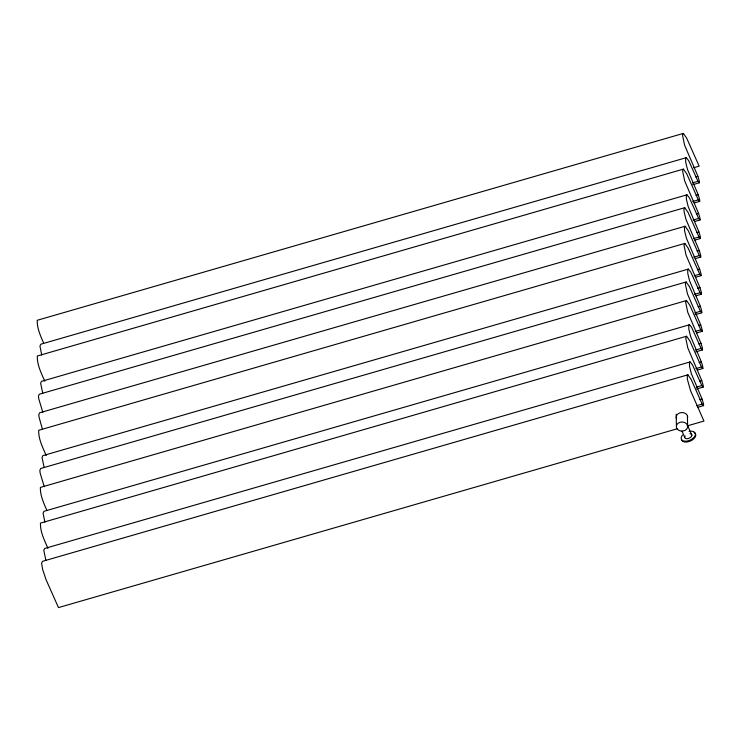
<?xml version="1.0" encoding="UTF-8"?>
<svg xmlns="http://www.w3.org/2000/svg" width="741" height="741" viewBox="0 0 741 741"><rect width="100%" height="100%" fill="white"/><g stroke="black" fill="none" stroke-linecap="round" stroke-linejoin="round"><path stroke-width="1.11" d="M692.687 184.722L699.356 182.795L699.319 181.082L697.883 176.228L684.619 145.208L682.526 135.279L683.369 133.408L686.666 138.113L699.143 166.151L693.595 167.753M694.15 202.969L699.708 201.367L699.671 199.644L698.226 194.8L687.509 169.476L685.684 162.14L685.61 158.018L686.259 157.676L688.639 160.593L697.976 181.295L699.356 182.795M694.502 221.54L700.06 219.938L700.023 218.215L698.578 213.371L684.684 180.924L682.591 170.995L683.434 169.115L686.731 173.82L698.328 199.866L699.708 201.367M694.854 240.112L700.402 238.5L700.375 236.787L698.93 231.942L688.204 206.619L686.388 199.273L686.305 195.152L686.953 194.818L689.343 197.736L698.67 218.438L700.06 219.938M695.197 258.683L700.754 257.071L700.727 255.358L699.282 250.504L686.018 219.484L684.193 212.139L683.924 209.555L684.767 207.684L688.065 212.389L699.022 237L700.402 238.5M695.549 277.245L701.106 275.643L701.069 273.92L699.624 269.076L686.37 238.056L684.545 230.71L684.471 226.589L685.119 226.255L688.417 230.96L699.374 255.571L700.754 257.071M695.901 295.816L701.458 294.214L701.421 292.491L699.976 287.647L686.083 255.2L683.989 245.271L684.832 243.4L688.13 248.105L699.726 274.142L701.106 275.643M695.141 314.703L701.801 312.776L701.773 311.063L700.328 306.218L689.602 280.895L687.787 273.549L687.704 269.428L688.352 269.094L690.742 272.012L700.069 292.714L701.458 294.214M696.596 332.959L702.153 331.347L702.125 329.634L700.68 324.79L687.416 293.76L685.323 283.831L686.166 281.96L689.463 286.665L700.421 311.285L701.801 312.776M695.836 351.845L702.505 349.919L702.468 348.205L701.023 343.352L687.768 312.332L685.675 302.402L686.518 300.531L689.815 305.236L700.773 329.847L702.153 331.347M697.3 370.092L702.857 368.49L702.82 366.767L701.375 361.923L690.658 336.599L688.834 329.254L688.76 325.132L689.408 324.799L690.445 325.688L691.788 327.717L701.125 348.418L702.505 349.919M696.54 388.988L703.2 387.061L703.172 385.339L701.727 380.494L687.833 348.038L685.74 338.109L686.583 336.238L689.88 340.943L701.477 366.99L702.857 368.49M698.003 407.235L703.552 405.623L703.524 403.91L702.079 399.066L691.353 373.733L689.538 366.397L689.454 362.275L690.103 361.932L692.492 364.85L701.82 385.561L703.2 387.061M703.552 405.623L702.172 404.123L691.214 379.512L687.917 374.807L687.268 375.141L687.342 379.262L690.547 390.692L703.95 421.055L687.287 425.871M683.369 133.408L37.245 320.288C36.911 328.244 40.542 335.877 43.626 343.055M686.259 157.676L40.783 344.222L39.94 346.093L41.755 355.041M683.434 169.115L37.309 356.004C36.976 364.896 41.394 373.288 44.803 381.272M695.66 176.877L697.883 176.228M692.418 182.907L697.976 181.295M686.953 194.818L41.487 381.356L40.635 383.227L42.728 393.156M696.003 195.448L698.226 194.8M692.77 201.469L698.328 199.866M684.767 207.684L39.292 394.221L38.449 396.092L38.727 398.686L42.848 412.431M696.355 214.01L698.578 213.371M693.122 220.04L698.67 218.438M685.119 226.255L39.643 412.793L38.801 414.664L39.069 417.257L42.274 428.687M696.707 232.581L698.93 231.942M693.465 238.611L699.022 237M684.832 243.4L38.708 430.28C38.375 439.172 42.793 447.564 46.201 455.548M697.059 251.153L699.282 250.504M693.817 257.183L699.374 255.571M688.352 269.094L42.885 455.632L42.033 457.503L44.136 467.432M697.411 269.724L699.624 269.076M694.169 275.745L699.726 274.142M686.166 281.96L40.69 468.497L39.847 470.378L40.125 472.962L44.247 486.707M697.753 288.286L699.976 287.647M694.521 294.316L700.069 292.714M686.518 300.531L40.394 487.411C40.06 495.368 43.691 503 46.776 510.178M698.105 306.857L700.328 306.218M694.873 312.887L700.421 311.285M689.408 324.799L43.932 511.336L43.089 513.207L44.905 522.164M698.457 325.429L700.68 324.79M695.215 331.459L700.773 329.847M686.583 336.238L40.459 523.118C40.125 532.019 44.543 540.411 47.952 548.396M698.809 344L701.023 343.352M695.567 350.021L701.125 348.418M690.103 361.932L44.636 548.479L43.784 550.35L45.877 560.279M699.152 362.562L701.375 361.923M695.919 368.592L701.477 366.99M687.917 374.807L42.441 561.345L41.598 563.216L42.589 569.218L45.998 579.555L58.474 607.592L677.283 428.761M699.504 381.133L701.727 380.494M696.271 387.163L701.82 385.561M699.856 399.705L702.079 399.066M696.614 405.735L702.172 404.123M687.324 424.982L691.862 435.162M681.97 431.132L684.684 437.236M687.407 415.803L687.629 427.335A5.706 4.548 -1.1 0 1 678.311 430.03A5.706 4.548 -1.1 0 1 680.108 422.268A5.706 4.548 -1.1 0 1 687.629 427.335M676.19 414.219L676.403 425.751M676.579 418.665A5.706 4.548 -1.1 0 1 677.626 414.191M678.321 413.635A5.706 4.548 -1.1 0 1 684.851 413.172A5.706 4.548 -1.1 0 1 687.574 417.905M690.028 433.689A3.807 2.177 -24 0 1 691.399 436.449A3.807 2.177 -24 0 1 686.518 438.709A3.807 2.177 -24 0 1 685.147 435.949M689.093 431.382A7.605 4.353 -24 0 1 695.151 435.588A7.605 4.353 -24 0 1 685.064 441.228A7.605 4.353 -24 0 1 682.517 435.069M694.104 432.522A7.605 4.353 -24 0 1 691.983 440.21A7.605 4.353 -24 0 1 681.72 440.182"/></g></svg>
